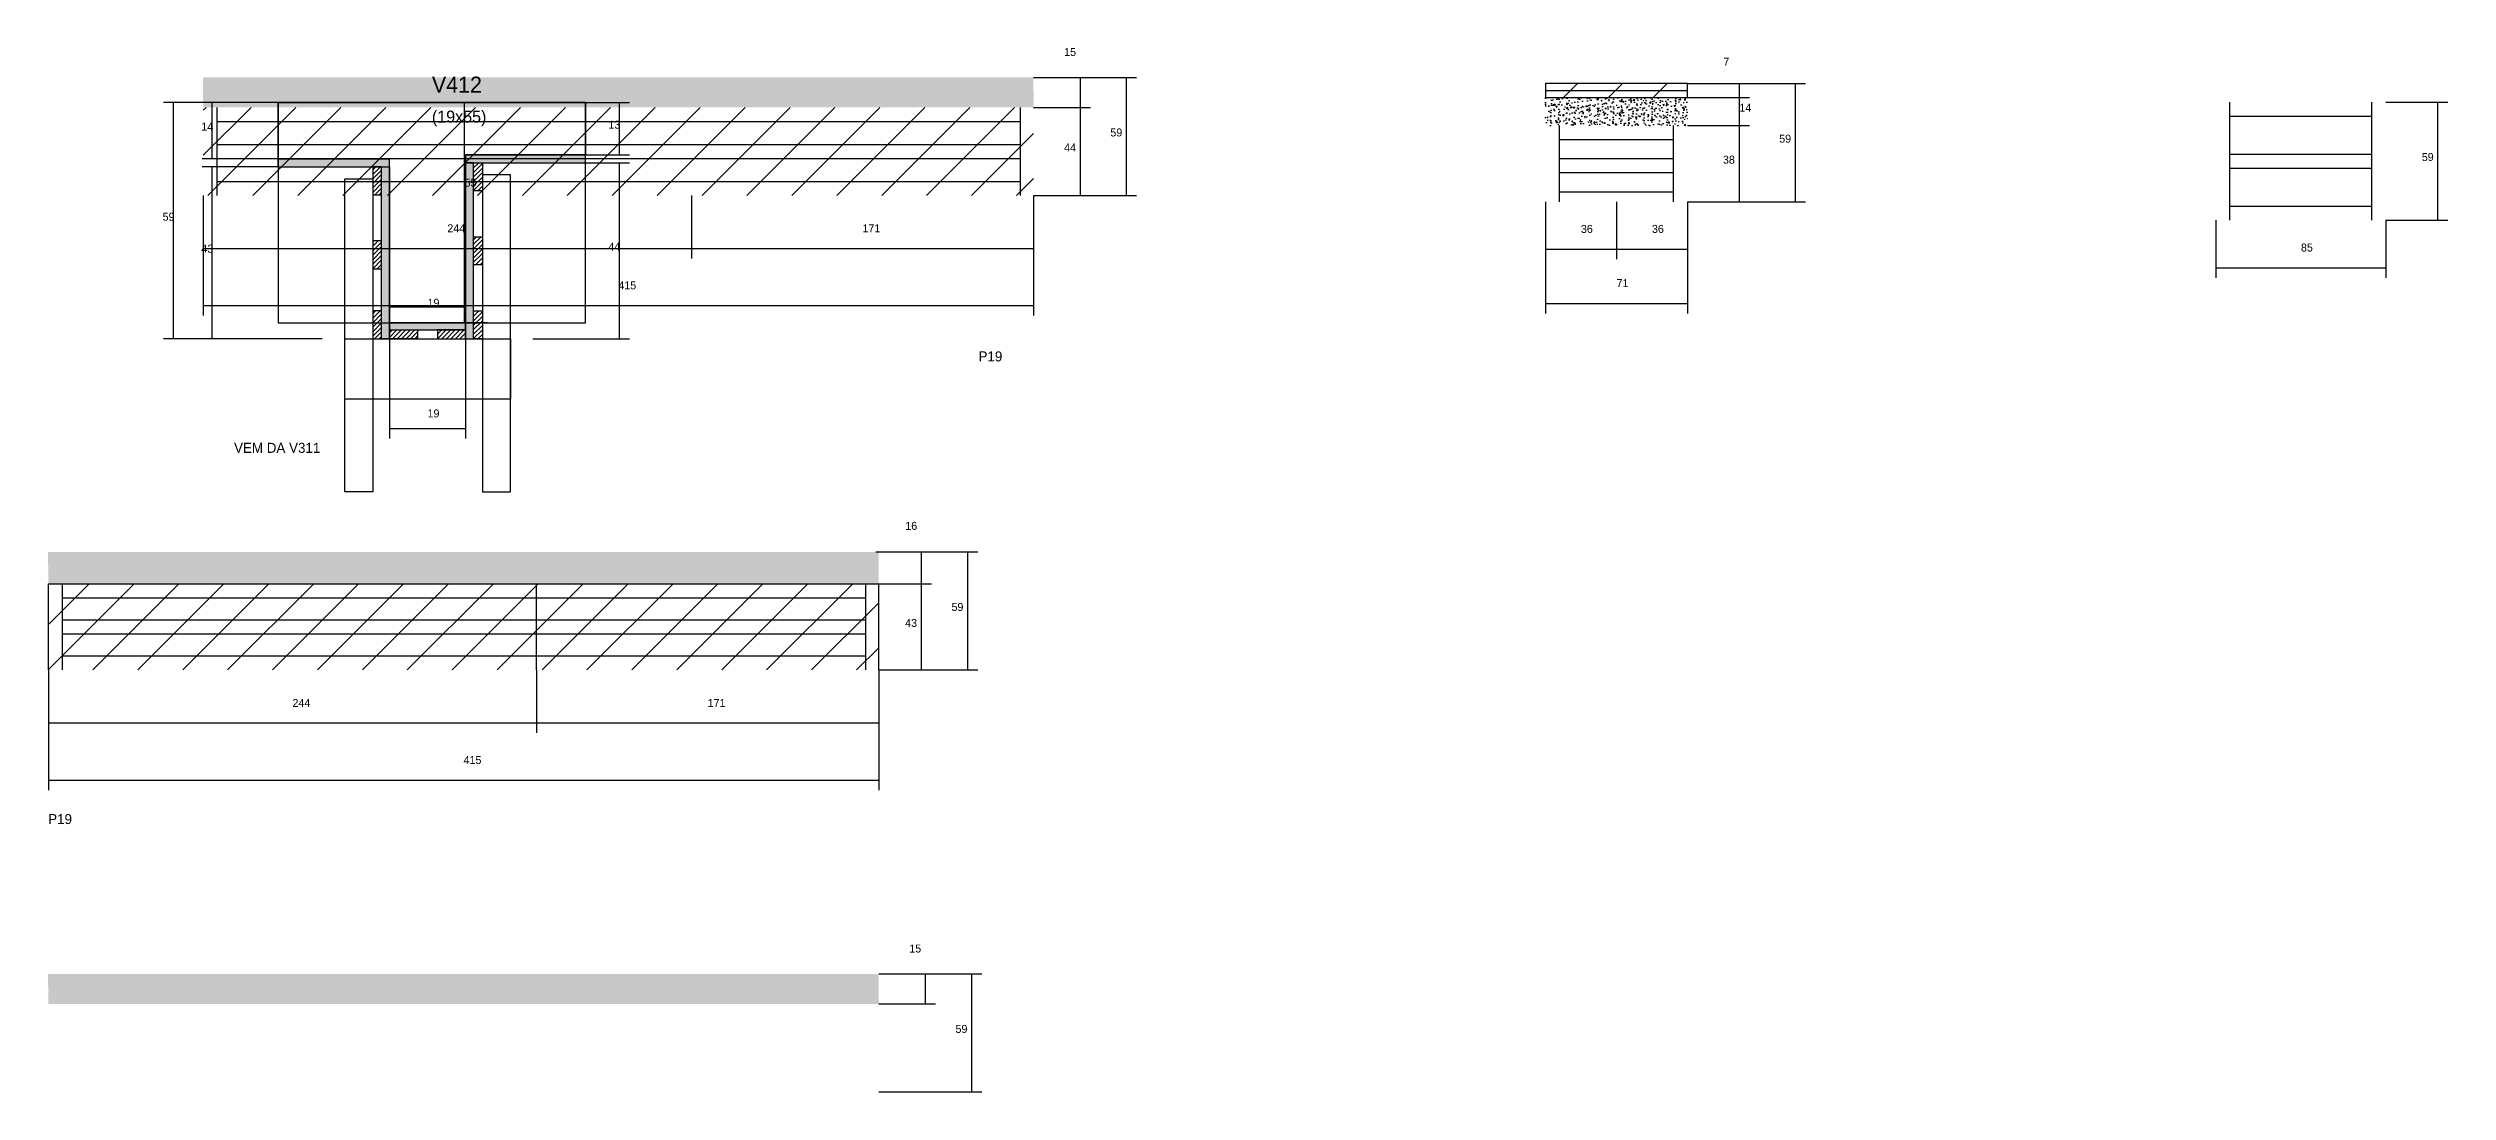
# Model space of a CAD drawing. Header units: metres. Extents: x -65046 to 21926, y -45195 to 1016.
# Drawn here: x 17408 to 18608, y -7094 to -6573 of the extents above; entities that cross this region are included whole.
import ezdxf

# ---------------------------------------------------------------- set-up
doc = ezdxf.new("R2010")
doc.units = ezdxf.units.M
for name, color, linetype in [('CONCRETO', 251, 'Continuous'), ('COTA', 241, 'Continuous'), ('Hachura', 253, 'Continuous'), ('Madeira', 126, 'Continuous'), ('NOMENCLATURA', 7, 'Continuous'), ('Painéis', 200, 'Continuous'), ('REAPROVEITAMENTO', 251, 'Continuous'), ('SARR_2.2x7', 40, 'Continuous'), ('SARR_3.5x7', 81, 'Continuous'), ('Texto Seção', 7, 'Continuous')]:
    doc.layers.add(name, color=color, linetype=linetype)

msp = doc.modelspace()

# ---------------------------------------------------------------- hatches: boundary and pattern name
at = {"layer": 'COTA'}
h = msp.add_hatch(dxfattribs=at)
h.set_pattern_fill('AR-CONC', scale=0.03)
h.paths.add_polyline_path([(17900.6, -6587.4), (17485.5, -6587.4), (17485.5, -6587.4), (17485.7, -6602.4), (17485.7, -6602.4), (17900.8, -6602.4), (17900.8, -6602.4), (17900.6, -6587.4)])
h = msp.add_hatch(dxfattribs=at)
h.set_pattern_fill('AR-CONC', scale=0.03)
h.paths.add_polyline_path([(18156.6, -6597.5), (18156.6, -6611.5), (18156.6, -6611.5), (18227.6, -6611.5), (18227.6, -6611.5), (18227.6, -6597.5), (18227.6, -6597.5), (18156.6, -6597.5)])
h = msp.add_hatch(dxfattribs=at)
h.set_pattern_fill('AR-CONC', scale=0.03)
h.paths.add_polyline_path([(17823.3, -6824.5), (17408.1, -6824.5), (17408.1, -6824.5), (17408.3, -6840.5), (17408.3, -6840.5), (17823.3, -6840.5), (17823.3, -6840.5), (17823.3, -6824.5)])
h = msp.add_hatch(dxfattribs=at)
h.set_pattern_fill('AR-CONC', scale=0.03)
h.paths.add_polyline_path([(17823.2, -7035.4), (17408.1, -7035.4), (17408.1, -7035.4), (17408.3, -7050.4), (17408.3, -7050.4), (17823.4, -7050.4), (17823.4, -7050.4), (17823.2, -7035.4)])
at = {"layer": 'Hachura'}
h = msp.add_hatch(color=8, dxfattribs=at)
h.dxf.hatch_style = 1
h.paths.add_polyline_path([(17578.8, -6632), (17578.8, -6628), (17578.8, -6628), (17523.2, -6628), (17523.2, -6628), (17523.2, -6632), (17523.2, -6632), (17578.8, -6632)])
h = msp.add_hatch(dxfattribs=at)
h.set_pattern_fill('ANSI31', scale=0.5)
h.paths.add_polyline_path([(17570.4, -6646), (17574.8, -6646), (17574.8, -6646), (17574.8, -6632), (17574.8, -6632), (17570.4, -6632), (17570.4, -6632), (17570.4, -6646)])
h = msp.add_hatch(color=8, dxfattribs=at)
h.dxf.hatch_style = 1
h.paths.add_polyline_path([(17574.8, -6630), (17578.8, -6630), (17578.8, -6630), (17578.8, -6718), (17578.8, -6718), (17574.8, -6718), (17574.8, -6718), (17574.8, -6630)])
h = msp.add_hatch(color=8, dxfattribs=at)
h.dxf.hatch_style = 1
h.paths.add_polyline_path([(17676.8, -6630), (17676.8, -6626), (17676.8, -6626), (17616.8, -6626), (17616.8, -6626), (17616.8, -6630), (17616.8, -6630), (17676.8, -6630)])
h = msp.add_hatch(color=8, dxfattribs=at)
h.dxf.hatch_style = 1
h.paths.add_polyline_path([(17620.8, -6628), (17616.8, -6628), (17616.8, -6628), (17616.8, -6718), (17616.8, -6718), (17620.8, -6718), (17620.8, -6718), (17620.8, -6628)])
h = msp.add_hatch(dxfattribs=at)
h.set_pattern_fill('ANSI31', scale=0.5)
h.paths.add_polyline_path([(17625.2, -6644), (17620.8, -6644), (17620.8, -6644), (17620.8, -6630), (17620.8, -6630), (17625.2, -6630), (17625.2, -6630), (17625.2, -6644)])
h = msp.add_hatch(dxfattribs=at)
h.set_pattern_fill('ANSI31', scale=0.5)
h.paths.add_polyline_path([(17570.4, -6683), (17574.8, -6683), (17574.8, -6683), (17574.8, -6669), (17574.8, -6669), (17570.4, -6669), (17570.4, -6669), (17570.4, -6683)])
h = msp.add_hatch(dxfattribs=at)
h.set_pattern_fill('ANSI31', scale=0.5)
h.paths.add_polyline_path([(17625.2, -6681), (17620.8, -6681), (17620.8, -6681), (17620.8, -6667), (17620.8, -6667), (17625.2, -6667), (17625.2, -6667), (17625.2, -6681)])
h = msp.add_hatch(dxfattribs=at)
h.set_pattern_fill('ANSI31', scale=0.5)
h.paths.add_polyline_path([(17570.4, -6718), (17574.8, -6718), (17574.8, -6718), (17574.8, -6704), (17574.8, -6704), (17570.4, -6704), (17570.4, -6704), (17570.4, -6718)])
h = msp.add_hatch(dxfattribs=at)
h.set_pattern_fill('ANSI31', scale=0.5)
h.paths.add_polyline_path([(17625.2, -6718), (17620.8, -6718), (17620.8, -6718), (17620.8, -6704), (17620.8, -6704), (17625.2, -6704), (17625.2, -6704), (17625.2, -6718)])
h = msp.add_hatch(color=8, dxfattribs=at)
h.dxf.hatch_style = 1
h.paths.add_polyline_path([(17616.8, -6713.6), (17616.8, -6710), (17616.8, -6710), (17578.8, -6710), (17578.8, -6710), (17578.8, -6713.6), (17578.8, -6713.6), (17616.8, -6713.6)])
h = msp.add_hatch(dxfattribs=at)
h.set_pattern_fill('ANSI31', scale=0.5)
h.paths.add_polyline_path([(17578.8, -6718), (17578.8, -6713.6), (17578.8, -6713.6), (17592.8, -6713.6), (17592.8, -6713.6), (17592.8, -6718), (17592.8, -6718), (17578.8, -6718)])
h = msp.add_hatch(dxfattribs=at)
h.set_pattern_fill('ANSI31', scale=0.5)
h.paths.add_polyline_path([(17616.8, -6718), (17616.8, -6713.6), (17616.8, -6713.6), (17602.8, -6713.6), (17602.8, -6713.6), (17602.8, -6718), (17602.8, -6718), (17616.8, -6718)])
at = {"layer": 'REAPROVEITAMENTO'}
h = msp.add_hatch(dxfattribs=at)
h.set_pattern_fill('ANSI31', scale=5)
h.paths.add_polyline_path([(18156.6, -6590.5), (18156.6, -6597.5), (18156.6, -6597.5), (18227.6, -6597.5), (18227.6, -6597.5), (18227.6, -6590.5), (18227.6, -6590.5), (18156.6, -6590.5)])
h = msp.add_hatch(dxfattribs=at)
h.set_pattern_fill('ANSI31', scale=5)
h.paths.add_polyline_path([(17900.7, -6646.4), (17900.7, -6602.4), (17900.7, -6602.4), (17485.7, -6602.4), (17485.7, -6602.4), (17485.7, -6646.4), (17485.7, -6646.4), (17900.7, -6646.4)])
h = msp.add_hatch(dxfattribs=at)
h.set_pattern_fill('ANSI31', scale=5)
h.paths.add_polyline_path([(17823.3, -6883.5), (17823.3, -6840.5), (17823.3, -6840.5), (17408.3, -6840.5), (17408.3, -6840.5), (17408.3, -6883.5), (17408.3, -6883.5), (17823.3, -6883.5)])

# ---------------------------------------------------------------- linework, layer by layer
at = {"layer": 'CONCRETO'}
for points in [[(17523.2, -6628), (17523.2, -6600), (17676.8, -6600), (17676.8, -6626), (17616.8, -6626), (17616.8, -6710), (17578.8, -6710), (17578.8, -6628)], [(17523.2, -6710), (17676.8, -6710), (17676.8, -6600), (17523.2, -6600)]]:
    msp.add_lwpolyline(points, close=True, dxfattribs=at)
at = {"layer": 'COTA'}
for p, q in [((17900.7, -6587.4), (17929.1, -6587.4)), ((17900.7, -6587.4), (17952.2, -6587.4)), ((17924.1, -6602.4), (17924.1, -6587.4)), ((17947.2, -6646.4), (17947.2, -6587.4)), ((17523.2, -6600), (17465.9, -6600)), ((17470.9, -6718), (17470.9, -6600)), ((17523.2, -6600), (17485.2, -6600)), ((17490.2, -6628), (17490.2, -6600)), ((17627.8, -6600), (17611.3, -6600)), ((17616.3, -6710), (17616.3, -6600)), ((17676.8, -6600), (17698.7, -6600)), ((17693.7, -6626), (17693.7, -6600)), ((17900.7, -6602.4), (17929.1, -6602.4)), ((17900.7, -6602.4), (17929.1, -6602.4)), ((17924.1, -6646.4), (17924.1, -6602.4)), ((17523.2, -6628), (17485.2, -6628)), ((17523.2, -6632), (17485.2, -6632)), ((17490.2, -6718), (17490.2, -6632)), ((17676.8, -6626), (17698.7, -6626)), ((17676.8, -6630), (17698.7, -6630)), ((17693.7, -6718), (17693.7, -6630)), ((17485.7, -6646.4), (17485.7, -6677.9)), ((17485.7, -6646.4), (17485.7, -6706.4)), ((17729.7, -6646.4), (17729.7, -6677.9)), ((17729.7, -6646.4), (17729.7, -6677.9)), ((17900.7, -6646.4), (17900.7, -6677.9)), ((17900.7, -6646.4), (17900.7, -6706.4)), ((17900.7, -6646.4), (17929.1, -6646.4)), ((17900.7, -6646.4), (17952.2, -6646.4)), ((18156.6, -6649.5), (18156.6, -6705.3)), ((18227.6, -6649.5), (18227.6, -6705.3)), ((18491.7, -6658.7), (18491.7, -6687.6)), ((18576.7, -6658.7), (18576.7, -6687.6)), ((17485.7, -6672.9), (17729.7, -6672.9)), ((17729.7, -6672.9), (17900.7, -6672.9)), ((18491.7, -6682.6), (18576.7, -6682.6)), ((17485.7, -6701.4), (17900.7, -6701.4)), ((17578.8, -6718), (17578.8, -6697)), ((17578.8, -6702), (17616.8, -6702)), ((17616.8, -6718), (17616.8, -6697)), ((18156.6, -6700.3), (18227.6, -6700.3)), ((17627.8, -6710), (17611.3, -6710)), ((17545.2, -6718), (17465.9, -6718)), ((17545.2, -6718), (17485.2, -6718)), ((17578.8, -6718), (17578.8, -6767.8)), ((17616.8, -6718), (17616.8, -6767.8)), ((17650.4, -6718), (17698.7, -6718)), ((17578.8, -6762.8), (17616.8, -6762.8)), ((17821.8, -6824.5), (17849.7, -6824.5)), ((17821.8, -6824.5), (17872.8, -6824.5)), ((17844.7, -6840.5), (17844.7, -6824.5)), ((17867.8, -6883.5), (17867.8, -6824.5)), ((17821.8, -6840.5), (17849.7, -6840.5)), ((17821.8, -6840.5), (17849.7, -6840.5)), ((17844.7, -6883.5), (17844.7, -6840.5)), ((17408.3, -6883.5), (17408.3, -6915)), ((17408.3, -6883.5), (17408.3, -6943.6)), ((17652.3, -6883.5), (17652.3, -6915)), ((17652.3, -6883.5), (17652.3, -6915)), ((17823.3, -6883.5), (17823.3, -6915)), ((17823.3, -6883.5), (17823.3, -6943.6)), ((17823.3, -6883.5), (17849.7, -6883.5)), ((17823.3, -6883.5), (17872.8, -6883.5)), ((17408.3, -6910), (17652.3, -6910)), ((17652.3, -6910), (17823.3, -6910)), ((17408.3, -6938.6), (17823.3, -6938.6)), ((17823.3, -7035.4), (17851.7, -7035.4)), ((17823.3, -7035.4), (17874.8, -7035.4)), ((17846.7, -7050.4), (17846.7, -7035.4)), ((17869.8, -7094.4), (17869.8, -7035.4)), ((17823.3, -7050.4), (17851.7, -7050.4)), ((17823.3, -7094.4), (17874.8, -7094.4))]:
    msp.add_line(p, q, dxfattribs=at)
at = {"layer": 'Madeira'}
for points in [[(17570.4, -6646), (17574.8, -6646), (17574.8, -6632), (17570.4, -6632)], [(17625.2, -6644), (17620.8, -6644), (17620.8, -6630), (17625.2, -6630)], [(17570.4, -6683), (17574.8, -6683), (17574.8, -6669), (17570.4, -6669)], [(17625.2, -6681), (17620.8, -6681), (17620.8, -6667), (17625.2, -6667)], [(17570.4, -6718), (17574.8, -6718), (17574.8, -6704), (17570.4, -6704)], [(17625.2, -6718), (17620.8, -6718), (17620.8, -6704), (17625.2, -6704)], [(17578.8, -6718), (17578.8, -6713.6), (17592.8, -6713.6), (17592.8, -6718)], [(17616.8, -6718), (17616.8, -6713.6), (17602.8, -6713.6), (17602.8, -6718)]]:
    msp.add_lwpolyline(points, close=True, dxfattribs=at)
at = {"layer": 'Painéis'}
for p, q in [((18227.6, -6590.5), (18258.5, -6590.5)), ((18227.6, -6590.5), (18286.6, -6590.5)), ((18227.6, -6597.5), (18258.5, -6597.5)), ((18227.6, -6597.5), (18258.5, -6597.5)), ((18253.5, -6597.5), (18253.5, -6590.5)), ((18253.5, -6611.5), (18253.5, -6597.5)), ((18281.6, -6649.5), (18281.6, -6590.5)), ((18576.7, -6599.7), (18607.7, -6599.7)), ((18602.7, -6658.7), (18602.7, -6599.7)), ((18227.6, -6611.5), (18258.5, -6611.5)), ((18227.6, -6611.5), (18258.5, -6611.5)), ((18253.5, -6649.5), (18253.5, -6611.5)), ((17523.2, -6628), (17578.8, -6628)), ((17523.2, -6632), (17523.2, -6628)), ((17578.8, -6632), (17578.8, -6628)), ((17578.8, -6718), (17578.8, -6632)), ((17616.8, -6626), (17676.8, -6626)), ((17616.8, -6630), (17616.8, -6626)), ((17616.8, -6718), (17616.8, -6630)), ((17676.8, -6630), (17676.8, -6626)), ((18156.6, -6649.5), (18156.6, -6678.3)), ((18192.1, -6649.5), (18192.1, -6678.3)), ((18192.1, -6649.5), (18192.1, -6678.3)), ((18227.6, -6649.5), (18258.5, -6649.5)), ((18227.6, -6649.5), (18286.6, -6649.5)), ((18227.6, -6649.5), (18227.6, -6678.3)), ((18576.7, -6658.7), (18607.7, -6658.7)), ((18156.6, -6673.3), (18192.1, -6673.3)), ((18192.1, -6673.3), (18227.6, -6673.3)), ((17578.8, -6710), (17616.8, -6710)), ((17578.8, -6713.6), (17578.8, -6710)), ((17616.8, -6713.6), (17616.8, -6710)), ((17408.3, -6840.5), (17823.3, -6840.5)), ((17408.3, -6883.5), (17408.3, -6840.5)), ((17652.3, -6883.5), (17652.3, -6840.5)), ((17823.3, -6883.5), (17823.3, -6840.5))]:
    msp.add_line(p, q, dxfattribs=at)
for points in [[(18156.6, -6597.5), (18227.6, -6597.5), (18227.6, -6590.5), (18156.6, -6590.5)], [(17578.8, -6632), (17578.8, -6628), (17523.2, -6628), (17523.2, -6632)], [(17574.8, -6632), (17578.8, -6632), (17578.8, -6718), (17574.8, -6718)], [(17676.8, -6630), (17676.8, -6626), (17616.8, -6626), (17616.8, -6630)], [(17620.8, -6630), (17616.8, -6630), (17616.8, -6718), (17620.8, -6718)], [(17616.8, -6713.6), (17616.8, -6710), (17578.8, -6710), (17578.8, -6713.6)]]:
    msp.add_lwpolyline(points, close=True, dxfattribs=at)
at = {"layer": 'SARR_2.2x7'}
for p, q in [((18156.6, -6594), (18227.6, -6594)), ((17492.7, -6646.4), (17492.7, -6602.4)), ((17492.7, -6609.4), (17729.7, -6609.4)), ((17729.7, -6609.4), (17894.2, -6609.4)), ((17894.2, -6646.4), (17894.2, -6602.4)), ((18498.7, -6658.7), (18498.7, -6599.7)), ((18498.7, -6606.7), (18569.7, -6606.7)), ((18569.7, -6658.7), (18569.7, -6599.7)), ((17492.7, -6620.9), (17729.7, -6620.9)), ((17729.7, -6620.9), (17894.2, -6620.9)), ((18163.5, -6618.5), (18192.1, -6618.5)), ((18163.6, -6649.5), (18163.6, -6611.5)), ((18192.1, -6618.5), (18220.6, -6618.5)), ((18220.6, -6649.5), (18220.6, -6611.5)), ((17492.7, -6627.9), (17729.7, -6627.9)), ((17729.7, -6627.9), (17894.2, -6627.9)), ((18163.5, -6627.9), (18192.1, -6627.9)), ((18192.1, -6627.9), (18220.6, -6627.9)), ((18498.7, -6625.7), (18569.7, -6625.7)), ((18498.7, -6632.7), (18569.7, -6632.7)), ((17492.7, -6639.4), (17729.7, -6639.4)), ((17729.7, -6639.4), (17894.2, -6639.4)), ((18163.5, -6634.9), (18192.1, -6634.9)), ((18163.5, -6644.5), (18192.1, -6644.5)), ((18192.1, -6634.9), (18220.6, -6634.9)), ((18192.1, -6644.5), (18220.6, -6644.5)), ((18498.7, -6651.7), (18569.7, -6651.7)), ((17415.3, -6883.5), (17415.3, -6840.5)), ((17415.3, -6847.5), (17652.3, -6847.5)), ((17652.3, -6847.5), (17816.8, -6847.5)), ((17816.8, -6883.5), (17816.8, -6840.5)), ((17415.3, -6858.5), (17652.3, -6858.5)), ((17652.3, -6858.5), (17816.8, -6858.5)), ((17415.3, -6865.5), (17652.3, -6865.5)), ((17652.3, -6865.5), (17816.8, -6865.5)), ((17415.3, -6876.5), (17652.3, -6876.5)), ((17652.3, -6876.5), (17816.8, -6876.5))]:
    msp.add_line(p, q, dxfattribs=at)
at = {"layer": 'SARR_3.5x7'}
for points in [[(17556.4, -6638), (17570.4, -6638), (17570.4, -6794.5), (17556.4, -6794.5)], [(17639.2, -6636), (17625.2, -6636), (17625.2, -6794.5), (17639.2, -6794.5)], [(17556.4, -6718), (17639.2, -6718), (17639.2, -6748.1), (17556.4, -6748.1)]]:
    msp.add_lwpolyline(points, close=True, dxfattribs=at)

# ---------------------------------------------------------------- texts
at = {"layer": 'COTA'}
for s, p in [('15', (17916, -6576.7)), ('13', (17688.2, -6613)), ('14', (17484.7, -6614)), ('44', (17916, -6624.4)), ('59', (17939.1, -6616.9)), ('55', (17616.3, -6642)), ('59', (17465.4, -6659)), ('244', (17607.7, -6664.8)), ('171', (17815.2, -6664.8)), ('43', (17484.7, -6675)), ('44', (17688.2, -6674)), ('85', (18534.2, -6674.4)), ('415', (17693.2, -6693.3)), ('71', (18192.1, -6692.2)), ('19', (17597.8, -6702)), ('19', (17597.8, -6757.3)), ('16', (17836.6, -6813.5)), ('43', (17836.5, -6862)), ('59', (17859.7, -6854)), ('244', (17530.3, -6902)), ('171', (17737.8, -6902)), ('415', (17615.8, -6930.5)), ('15', (17838.6, -7024.7)), ('59', (17861.7, -7064.9))]:
    msp.add_text(s, height=4, dxfattribs=at).set_placement(p)
at = {"layer": 'NOMENCLATURA'}
for p in [(17873.2, -6729.3), (17408.2, -6960.5)]:
    msp.add_text('P19', height=5, dxfattribs=at).set_placement(p)
at = {"layer": 'Painéis'}
for s, p in [('7', (18245.5, -6581.6)), ('14', (18253.5, -6604.5)), ('59', (18273.4, -6620)), ('38', (18245.3, -6630.5)), ('59', (18594.6, -6629.2)), ('36', (18174.3, -6665.1)), ('36', (18209.8, -6665.1))]:
    msp.add_text(s, height=4, dxfattribs=at).set_placement(p)
at = {"layer": 'Texto Seção'}
for s, height, p in [('V412', 8, (17600, -6595)), ('(19x55)', 6, (17600, -6610)), ('VEM DA V311', 5, (17501.1, -6775))]:
    msp.add_text(s, height=height, dxfattribs=at).set_placement(p)

doc.saveas('drawing.dxf')
